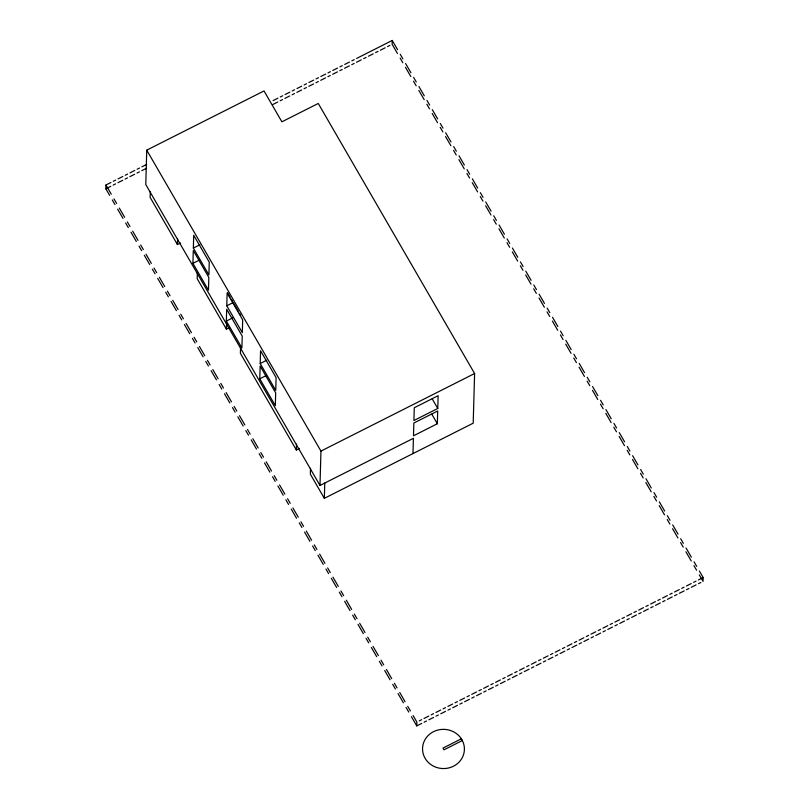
<?xml version="1.0" encoding="UTF-8"?>
<svg xmlns="http://www.w3.org/2000/svg" width="809" height="809" viewBox="0 0 809 809"><rect width="100%" height="100%" fill="white"/><g stroke="black" fill="none" stroke-linecap="round" stroke-linejoin="round"><path stroke-width="1.21" d="M109.62 195.333L105.848 188.81L105.949 184.988L110.894 182.5M310.514 468.239L310.353 474.165L324.338 498.334L473.204 423.178L474.6 373.525L318.261 103.461L281.896 121.815L264.017 90.942L146.742 150.15L145.782 184.523L319.99 485.471L413.419 438.306L412.984 453.576M150.292 191.521L150.13 197.396L177.434 244.561L180.498 243.013M177.434 244.561L177.596 238.635M192.926 263.34L193.28 250.568L208.833 277.426L208.469 290.188L192.926 263.34L199.439 260.053M193.351 248.06L193.715 235.288L209.258 262.146L208.904 274.918L193.351 248.06L199.863 244.773M197.366 272.785L197.204 278.711L226.399 329.152L229.473 327.605M226.348 321.072L226.682 309.26L242.225 336.119L241.901 347.931L226.348 321.072L232.992 317.725M226.783 305.802L227.137 293.03L242.68 319.879L242.326 332.651L226.783 305.802L233.417 302.445M226.399 329.152L226.571 323.226M240.586 346.212L240.394 353.321L296.357 449.996L299.421 448.449M259.77 378.814L260.134 366.042L275.677 392.901L275.323 405.663L259.77 378.814L266.282 375.528M260.205 363.534L260.559 350.762L276.102 377.621L275.748 390.393L260.205 363.534L266.707 360.248M296.357 449.996L296.519 444.07M319.99 485.471L320.951 451.098L146.742 150.15M324.338 498.334L324.763 483.064M356.627 58.43L392.244 40.45L392.132 44.273L397.472 53.495M421.701 723.408L416.756 725.906L416.868 722.083L413.096 715.561M437.345 423.754L437.699 410.982L413.844 423.026L413.49 435.798L437.345 423.754L431.794 414.168M437.77 408.474L438.124 395.702L414.269 407.746L413.915 420.518L437.77 408.474L432.218 398.888M699.38 571.023L703.152 577.545L703.051 581.358L699.269 574.845M113.28 181.297L115.667 180.083M118.053 178.88L122.826 176.473M125.203 175.27L127.589 174.066M129.976 172.863L134.749 170.456M137.136 169.243L139.522 168.039M141.909 166.836L146.682 164.429M273.118 100.589L277.892 98.182M280.278 96.979L282.665 95.775M285.051 94.572L289.824 92.155M292.211 90.952L294.597 89.748M296.984 88.545L301.747 86.138M304.133 84.935L306.52 83.731M308.907 82.518L313.68 80.111M316.066 78.908L318.453 77.704M320.839 76.501L325.612 74.094M327.999 72.891L330.385 71.677M332.762 70.474L337.535 68.067M339.922 66.864L342.308 65.66M344.695 64.457L349.468 62.05M351.854 60.837L354.241 59.633M105.848 188.81L110.782 186.313M113.169 185.109L115.556 183.906M117.942 182.703L122.715 180.296M125.102 179.092L127.488 177.889M129.875 176.675L134.648 174.269M137.024 173.065L139.411 171.862M141.797 170.659L146.571 168.252M273.017 104.412L277.79 102.005M280.177 100.791L282.563 99.588M284.94 98.385L289.713 95.978M292.1 94.774L294.486 93.571M296.873 92.368L301.646 89.951M304.032 88.747L306.419 87.544M308.805 86.341L313.579 83.934M315.955 82.73L318.341 81.527M320.728 80.324L325.501 77.907M327.888 76.703L330.274 75.5M332.661 74.297L337.434 71.89M339.82 70.686L342.207 69.483M344.583 68.269L349.357 65.863M351.743 64.659L354.13 63.456M356.516 62.253L361.289 59.846M363.676 58.642L366.062 57.429M368.449 56.226L373.222 53.819M375.598 52.615L377.985 51.412M380.372 50.209L385.145 47.802M387.531 46.588L389.918 45.385M320.951 451.098L474.6 373.525M419.254 720.88L421.641 719.676M424.027 718.473L428.79 716.056M431.177 714.853L433.563 713.649M435.95 712.446L440.723 710.039M443.11 708.836L445.496 707.632M447.883 706.429L452.656 704.012M455.042 702.809L457.419 701.605M459.805 700.402L464.578 697.995M466.965 696.792L469.351 695.588M471.738 694.375L476.511 691.968M478.898 690.765L481.284 689.561M483.671 688.358L488.434 685.951M490.82 684.748L493.207 683.534M495.593 682.331L500.367 679.924M502.753 678.721L505.14 677.517M507.526 676.314L512.299 673.907M514.686 672.694L517.062 671.49M519.449 670.287L524.222 667.88M526.608 666.677L528.995 665.473M531.382 664.27L536.155 661.853M538.541 660.65L540.928 659.446M543.314 658.243L548.077 655.836M550.464 654.633L552.85 653.429M555.237 652.226L560.01 649.809M562.397 648.606L564.783 647.402M567.17 646.199L571.943 643.792M574.329 642.589L576.706 641.385M579.092 640.172L583.865 637.765M586.252 636.562L588.639 635.358M591.025 634.155L595.798 631.748M598.185 630.545L600.571 629.331M602.958 628.128L607.721 625.721M610.107 624.518L612.494 623.314M614.88 622.111L619.654 619.704M622.04 618.491L624.427 617.287M626.813 616.084L631.586 613.677M633.963 612.474L636.349 611.27M638.736 610.067L643.509 607.65M645.895 606.447L648.282 605.243M650.669 604.04L655.442 601.633M657.828 600.43L660.215 599.226M662.601 598.023L667.364 595.606M669.751 594.403L672.137 593.199M674.524 591.996L679.297 589.589M681.684 588.386L684.07 587.182M686.457 585.969L691.23 583.562M693.606 582.359L695.993 581.155M698.379 579.952L703.152 577.545M424.088 722.204L426.474 721.001M428.861 719.798L433.624 717.391M436.011 716.177L438.397 714.974M440.784 713.771L445.557 711.364M447.943 710.16L450.33 708.957M452.716 707.754L457.489 705.337M459.866 704.133L462.252 702.93M464.639 701.727L469.412 699.32M471.799 698.116L474.185 696.913M476.572 695.71L481.345 693.293M483.731 692.089L486.118 690.886M488.505 689.683L493.268 687.276M495.654 686.072L498.041 684.869M500.427 683.656L505.2 681.249M507.587 680.045L509.973 678.842M512.36 677.639L517.133 675.232M519.509 674.028L521.896 672.815M524.283 671.612L529.056 669.205M531.442 668.001L533.829 666.798M536.215 665.595L540.988 663.188M543.375 661.974L545.762 660.771M548.148 659.568L552.911 657.161M555.298 655.957L557.684 654.754M560.071 653.551L564.844 651.134M567.23 649.93L569.617 648.727M572.003 647.524L576.777 645.117M579.153 643.913L581.54 642.71M583.926 641.507L588.699 639.09M591.086 637.886L593.472 636.683M595.859 635.48L600.632 633.073M603.018 631.869L605.405 630.666M607.792 629.453L612.555 627.046M614.941 625.842L617.328 624.639M619.714 623.436L624.487 621.029M626.874 619.825L629.26 618.612M631.647 617.409L636.42 615.002M638.797 613.798L641.183 612.595M643.57 611.392L648.343 608.985M650.729 607.771L653.116 606.568M655.502 605.365L660.275 602.958M662.662 601.754L665.049 600.551M667.425 599.348L672.198 596.931M674.585 595.727L676.971 594.524M679.358 593.321L684.131 590.914M686.517 589.71L688.904 588.507M691.291 587.304L696.064 584.887M698.44 583.683L700.827 582.48M461.322 738.829L442.978 748.092L443.969 749.812L462.313 740.559M392.244 40.45L397.583 49.673M400.253 54.294L402.922 58.905M405.592 63.517L410.932 72.749M413.611 77.361L416.281 81.972M418.951 86.583L424.29 95.816M426.96 100.427L429.63 105.039M432.299 109.66L437.649 118.883M440.318 123.494L442.988 128.105M445.658 132.727L450.997 141.949M453.667 146.56L456.337 151.182M459.006 155.793L464.356 165.016M467.026 169.637L469.695 174.248M472.365 178.86L477.704 188.093M480.374 192.704L483.044 197.315M485.713 201.926L491.063 211.159M493.733 215.77L496.402 220.382M499.072 224.993L504.411 234.226M507.081 238.837L509.751 243.448M512.431 248.07L517.77 257.292M520.44 261.904L523.11 266.515M525.779 271.136L531.119 280.359M533.788 284.97L536.458 289.592M539.138 294.203L544.477 303.426M547.147 308.047L549.817 312.658M552.486 317.27L557.826 326.502M560.495 331.114L563.175 335.725M565.845 340.336L571.184 349.569M573.854 354.18L576.524 358.791M579.193 363.403L584.533 372.636M587.203 377.247L589.882 381.858M592.552 386.48L597.891 395.702M600.561 400.313L603.231 404.935M605.901 409.546L611.24 418.769M613.92 423.38L616.589 428.001M619.259 432.613L624.599 441.835M627.268 446.457L629.938 451.068M632.608 455.679L637.947 464.912M640.627 469.523L643.297 474.135M645.966 478.746L651.306 487.979M653.975 492.59L656.645 497.201M659.315 501.813L664.664 511.045M667.334 515.657L670.004 520.268M672.673 524.889L678.013 534.112M680.682 538.723L683.352 543.345M686.022 547.956L691.371 557.179M694.041 561.79L696.711 566.411M400.152 58.106L402.821 62.728M405.491 67.339L410.83 76.562M413.5 81.183L416.17 85.794M418.84 90.406L424.179 99.638M426.859 104.25L429.528 108.861M432.198 113.472L437.538 122.705M440.207 127.316L442.877 131.928M445.547 136.539L450.896 145.772M453.566 150.383L456.236 154.994M458.905 159.616L464.245 168.838M466.914 173.45L469.584 178.061M472.254 182.682L477.603 191.905M480.273 196.516L482.943 201.138M485.612 205.749L490.952 214.972M493.621 219.593L496.291 224.204M498.961 228.816L504.31 238.048M506.98 242.66L509.65 247.271M512.319 251.882L517.659 261.115M520.329 265.726L522.998 270.337M525.668 274.949L531.017 284.181M533.687 288.793L536.357 293.404M539.027 298.025L544.366 307.248M547.036 311.859L549.705 316.481M552.385 321.092L557.725 330.315M560.394 334.926L563.064 339.547M565.734 344.159L571.073 353.381M573.743 358.003L576.423 362.614M579.092 367.225L584.432 376.458M587.101 381.069L589.771 385.681M592.441 390.292L597.78 399.525M600.45 404.136L603.13 408.747M605.799 413.359L611.139 422.591M613.809 427.203L616.478 431.814M619.148 436.435L624.487 445.658M627.167 450.269L629.837 454.891M632.507 459.502L637.846 468.724M640.516 473.336L643.185 477.957M645.855 482.568L651.194 491.791M653.874 496.413L656.544 501.024M659.214 505.635L664.553 514.868M667.223 519.479L669.892 524.09M672.562 528.702L677.912 537.934M680.581 542.546L683.251 547.157M685.921 551.768L691.26 561.001M693.93 565.612L696.6 570.224M227.612 292.787L230.1 297.085M231.344 299.229L232.588 301.383M233.831 303.527L238.18 311.05M239.424 313.194L240.667 315.348M105.949 184.988L111.298 194.221M113.968 198.832L116.638 203.443M119.307 208.065L124.647 217.287M127.316 221.899L129.986 226.51M132.656 231.131L138.005 240.354M140.675 244.965L143.345 249.587M146.014 254.198L151.354 263.421M154.023 268.042L156.693 272.653M159.373 277.265L164.712 286.487M167.382 291.109L170.052 295.72M172.722 300.331L178.061 309.564M180.731 314.175L183.4 318.786M186.08 323.398L191.42 332.63M194.089 337.242L196.759 341.853M199.429 346.474L204.768 355.697M207.438 360.308L210.118 364.92M212.787 369.541L218.127 378.764M220.796 383.375L223.466 387.996M226.136 392.608L231.475 401.83M234.145 406.452L236.825 411.063M239.494 415.674L244.834 424.907M247.503 429.518L250.173 434.13M252.843 438.741L258.182 447.974M260.862 452.585L263.532 457.196M266.201 461.808L271.541 471.04M274.211 475.652L276.88 480.263M279.55 484.884L284.889 494.107M287.569 498.718L290.239 503.34M292.909 507.951L298.248 517.173M300.918 521.785L303.587 526.406M306.257 531.017L311.607 540.24M314.276 544.861L316.946 549.473M319.616 554.084L324.955 563.317M327.625 567.928L330.294 572.539M332.964 577.151L338.314 586.383M340.983 590.995L343.653 595.606M346.323 600.217L351.662 609.45M354.332 614.061L357.002 618.673M359.671 623.294L365.021 632.517M367.691 637.128L370.36 641.749M373.03 646.361L378.369 655.583M381.039 660.195L383.709 664.816M386.389 669.427L391.728 678.65M394.398 683.271L397.067 687.883M399.737 692.494L405.076 701.727M407.746 706.338L410.416 710.949M112.289 199.944L114.959 204.556M117.629 209.167L122.978 218.4M125.648 223.011L128.318 227.622M130.987 232.244L136.327 241.466M138.996 246.078L141.666 250.699M144.336 255.31L149.685 264.533M152.355 269.154L155.025 273.766M157.694 278.377L163.034 287.599M165.703 292.221L168.373 296.832M171.053 301.444L176.392 310.676M179.062 315.288L181.732 319.899M184.401 324.51L189.741 333.743M192.411 338.354L195.08 342.965M197.76 347.577L203.099 356.809M205.769 361.421L208.439 366.032M211.109 370.653L216.448 379.876M219.118 384.487L221.797 389.109M224.467 393.72L229.807 402.943M232.476 407.564L235.146 412.175M237.816 416.787L243.155 426.009M245.825 430.631L248.505 435.242M251.174 439.853L256.514 449.086M259.183 453.697L261.853 458.309M264.523 462.92L269.862 472.153M272.542 476.764L275.212 481.375M277.881 485.997L283.221 495.219M285.89 499.831L288.56 504.442M291.23 509.063L296.569 518.286M299.249 522.897L301.919 527.519M304.589 532.13L309.928 541.352M312.598 545.974L315.267 550.585M317.937 555.196L323.287 564.429M325.956 569.04L328.626 573.652M331.296 578.263L336.635 587.496M339.305 592.107L341.974 596.718M344.644 601.33L349.994 610.562M352.663 615.174L355.333 619.785M358.003 624.406L363.342 633.629M366.012 638.24L368.682 642.862M371.351 647.473L376.701 656.696M379.37 661.307L382.04 665.928M384.71 670.54L390.049 679.762M392.719 684.384L395.389 688.995M398.068 693.606L403.408 702.839M406.078 707.45L408.747 712.062M411.417 716.673L416.756 725.906M461.878 739.659L460.412 737.484A20.943 19.608 1.6 0 0 425.16 739.386A20.943 19.608 1.6 0 0 442.017 768.51A20.943 19.608 1.6 0 0 463.021 741.995L461.878 739.659"/></g></svg>
